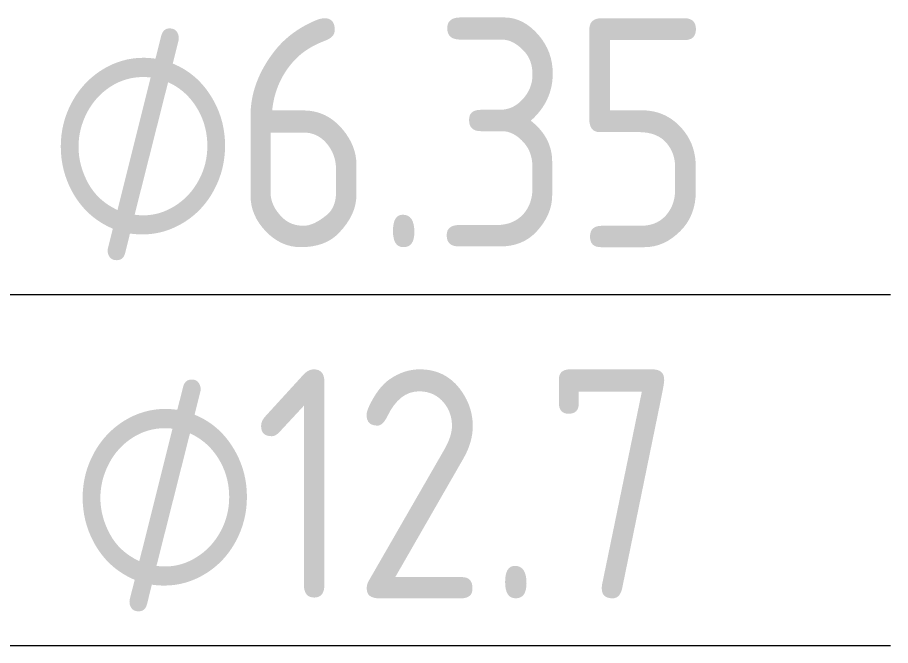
# Model space of a CAD drawing. Header units: millimetres. Extents: x -88595 to 880822, y -1054509 to -148035.
# Drawn here: x 435260 to 436213, y -324971 to -324285 of the extents above; entities that cross this region are included whole.
import ezdxf

# ---------------------------------------------------------------- set-up
doc = ezdxf.new("R2010")
doc.units = ezdxf.units.MM
doc.layers.add('Марки', color=7, linetype='Continuous', lineweight=20)
doc.styles.add('$10$GOST Common', font='GOST_Common.ttf', dxfattribs={"width": 0.9, "height": 250})
doc.styles.add('$6$GOST Common_1', font='GOST_Common.ttf', dxfattribs={"width": 0.9, "height": 250})

# ---------------------------------------------------------------- blocks, each defined once
blk = doc.blocks.new('$0$ADSK_M_Трубы - Диаметр_10-3265709-В_ОВ3_3')
at = {"layer": 'Марки'}
blk.add_line((-19808.77, 11394.76), (-18808.77, 11394.76), dxfattribs=at)

msp = doc.modelspace()

# ---------------------------------------------------------------- block references
at = {"layer": 'Марки'}
for p in [(455021.32, -335982.57), (455021.32, -336365.99)]:
    msp.add_blockref('$0$ADSK_M_Трубы - Диаметр_10-3265709-В_ОВ3_3', p, dxfattribs=at)

# ---------------------------------------------------------------- texts
at = {"layer": 'Марки', "lineweight": 9, "char_height": 250, "attachment_point": 1}
for s, insert, width, style in [('6.35', (435494.18, -324286.24), 663.7972, '$10$GOST Common'), ('\\fGOST Common|b0|i0|c254|p34|;\\W.9;⌀', (435291.77, -324286.24), 245.3164, '$6$GOST Common_1'), ('12.7', (435518.03, -324669.66), 606.0757, '$10$GOST Common'), ('\\fGOST Common|b0|i0|c254|p34|;\\W.9;⌀', (435315.62, -324669.66), 245.3164, '$6$GOST Common_1')]:
    msp.add_mtext(s, dxfattribs=dict(at, insert=insert, width=width, style=style))

doc.saveas('drawing.dxf')
